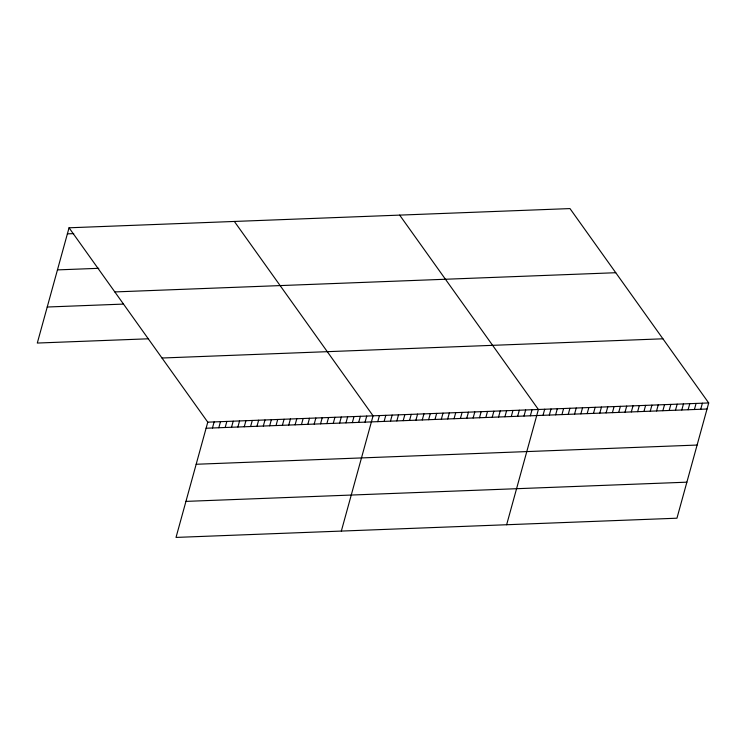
<?xml version="1.0" encoding="UTF-8"?>
<svg xmlns="http://www.w3.org/2000/svg" width="746" height="746" viewBox="0 0 746 746"><rect width="100%" height="100%" fill="white"/><g stroke="black" fill="none" stroke-linecap="round" stroke-linejoin="round"><path stroke-width="1.12" d="M69.052 227.791L207.77 422.161L176.019 537.418L676.948 518.209L708.7 402.952L569.981 208.582L69.052 227.791L37.3 343.048L148.566 338.787M212.461 427.99L214.13 421.919M218.811 427.747L220.49 421.667M225.171 427.495L226.849 421.425M231.53 427.253L233.2 421.182M237.89 427.01L239.559 420.94M244.25 426.768L245.919 420.697M250.609 426.525L252.279 420.455M256.96 426.283L258.638 420.212M263.319 426.041L264.989 419.961M269.679 425.789L271.348 419.718M276.039 425.546L277.708 419.476M282.398 425.304L284.067 419.233M288.749 425.061L290.427 418.991M295.108 424.819L296.787 418.748M301.468 424.577L303.137 418.506M307.828 424.334L309.497 418.254M314.187 424.082L315.856 418.012M320.538 423.84L322.216 417.769M326.897 423.597L328.576 417.527M333.257 423.355L334.926 417.284M339.616 423.113L341.286 417.042M345.976 422.87L347.645 416.8M352.336 422.628L354.005 416.548M358.686 422.376L360.365 416.305M365.046 422.133L366.724 416.063M341.332 531.087L373.075 415.82L234.356 221.45M377.765 421.649L379.434 415.578M384.125 421.406L385.794 415.335M390.475 421.164L392.154 415.093M396.835 420.921L398.513 414.841M403.194 420.669L404.864 414.599M409.554 420.427L411.223 414.356M415.914 420.185L417.583 414.114M422.273 419.942L423.942 413.871M428.624 419.7L430.302 413.629M434.983 419.457L436.662 413.377M441.343 419.205L443.012 413.135M447.703 418.963L449.372 412.892M454.062 418.72L455.731 412.65M460.413 418.478L462.091 412.407M466.772 418.236L468.451 412.165M473.132 417.993L474.801 411.923M479.492 417.751L481.161 411.671M485.851 417.499L487.52 411.428M492.211 417.256L493.88 411.186M498.561 417.014L500.24 410.943M504.921 416.772L506.599 410.701M511.28 416.529L512.95 410.459M517.64 416.287L519.309 410.216M524 416.044L525.669 409.964M530.35 415.792L532.029 409.722M506.637 524.746L538.388 409.479L399.66 215.109M543.023 415.308L544.692 409.237M549.326 415.065L551.005 408.995M555.639 414.823L557.309 408.752M561.943 414.59L563.612 408.51M568.256 414.347L569.925 408.267M574.56 414.105L576.229 408.025M580.864 413.862L582.542 407.792M587.177 413.62L588.846 407.549M593.48 413.377L595.159 407.307M599.793 413.135L601.462 407.064M606.097 412.892L607.776 406.822M612.41 412.65L614.079 406.579M618.714 412.407L620.392 406.337M625.027 412.165L626.696 406.094M631.33 411.923L633 405.852M637.643 411.68L639.313 405.61M643.947 411.438L645.616 405.367M650.26 411.195L651.929 405.125M656.564 410.953L658.233 404.882M662.868 410.71L664.546 404.64M669.181 410.477L670.85 404.397M675.484 410.235L677.163 404.155M681.797 409.992L683.467 403.912M688.101 409.75L689.78 403.679M694.414 409.507L696.083 403.437M700.718 409.265L702.396 403.194M67.373 233.862L73.733 233.619M57.451 269.893L98.78 268.308M114.828 291.928L615.758 272.719M47.222 307.016L123.519 304.088M161.994 358.015L662.924 338.805M207.77 422.161L708.7 402.952M206.101 428.232L707.031 409.022M196.17 464.264L697.1 445.054M185.95 501.387L686.88 482.177"/></g></svg>
